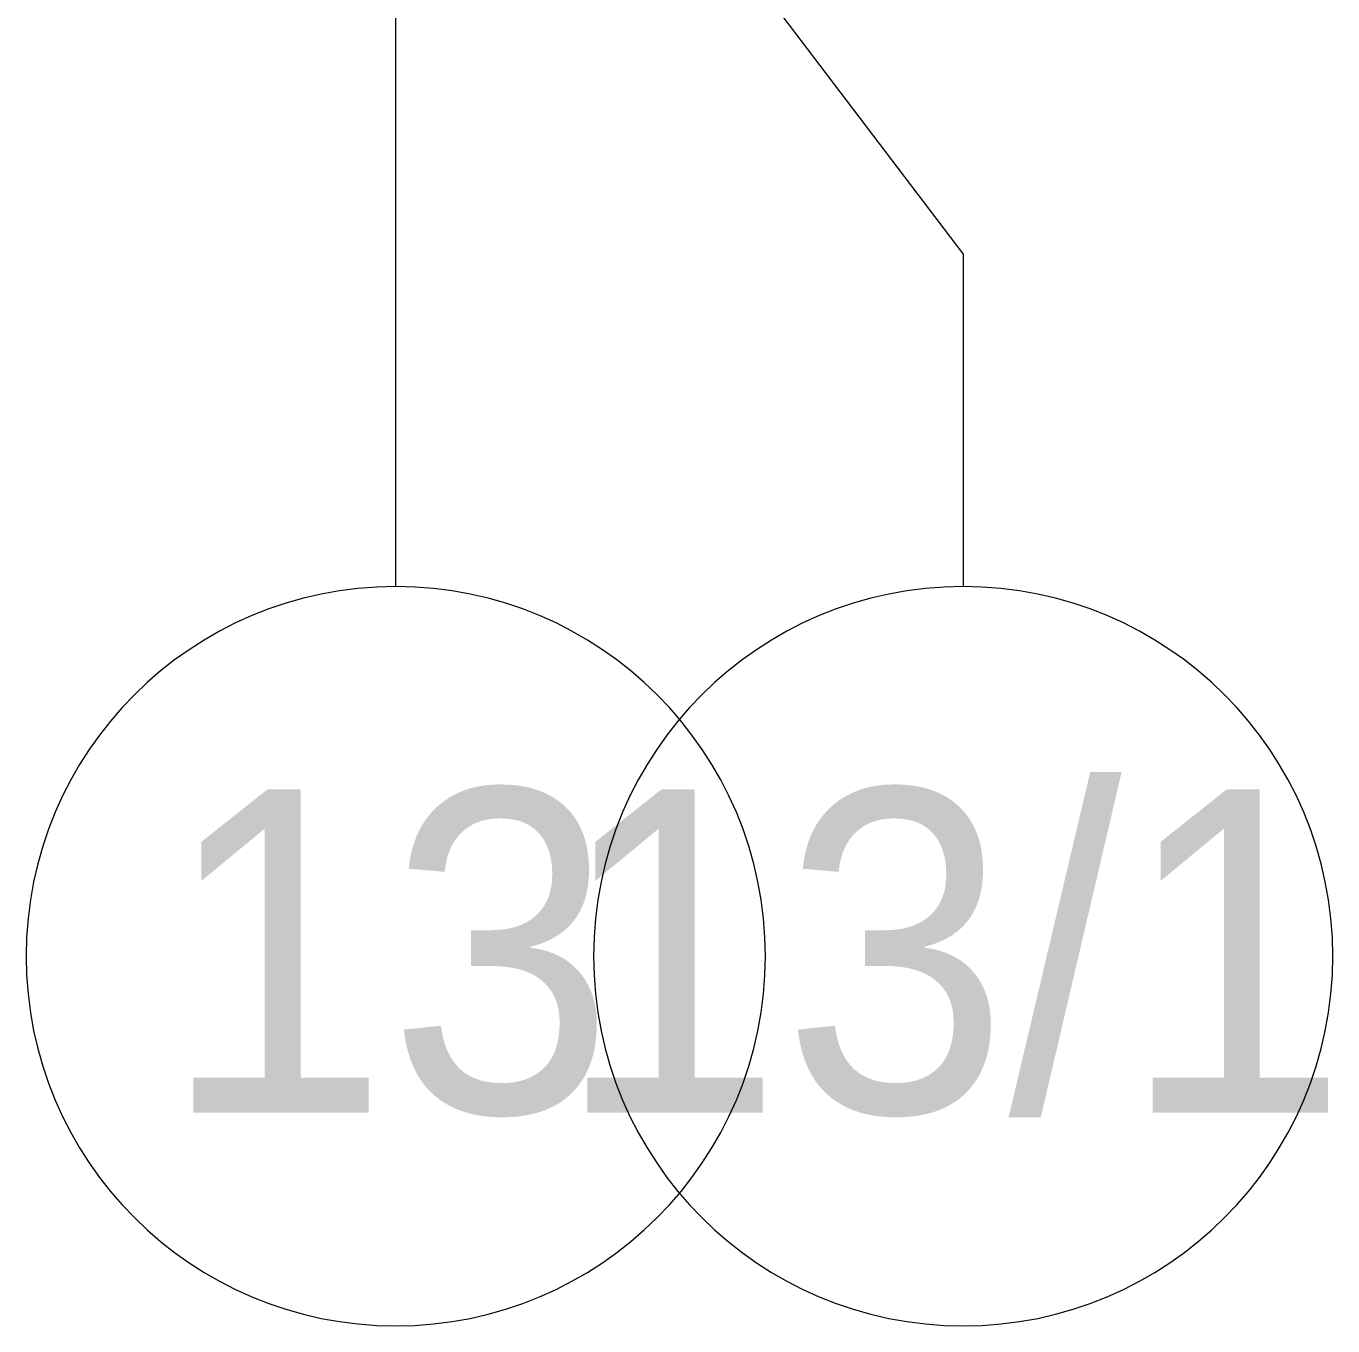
# Model space of a CAD drawing. Header units: millimetres. Extents: x -249154 to 415037, y -45458 to 354837.
# Drawn here: x 41625 to 44453, y 75680 to 78493 of the extents above; entities that cross this region are included whole.
import ezdxf

# ---------------------------------------------------------------- set-up
doc = ezdxf.new("R2010")
doc.units = ezdxf.units.MM
doc.layers.add('Оси', color=7, linetype='Continuous', lineweight=9)
doc.layers.add('Оси-1', color=7, linetype='Continuous', lineweight=20)
doc.styles.add('Arial', font='arial.ttf', dxfattribs={"width": 0.9, "height": 700})

# ---------------------------------------------------------------- blocks, each defined once
blk = doc.blocks.new('Ось сетки - D8-29747960-Объем проектирования 1 этажа')
at = {"layer": 'Оси-1'}
for start, end in [(360, 180), (180, 360)]:
    blk.add_arc((0, 0), 4, start, end, dxfattribs=at)
blk = doc.blocks.new('1floor')
at = {"layer": 'Оси'}
for p, q in [((42360, -1906.3), (42360, 3093.7)), ((43160, -623.5), (43588, -1186.8)), ((43588, -1186.8), (43588, -1906.3))]:
    blk.add_line(p, q, dxfattribs=at)
at = {"layer": 'Оси-1', "xscale": 199.9999999999999, "yscale": 199.9999999999999, "zscale": 199.9999999999999}
for p in [(42360, -2706.3), (43588, -2706.3)]:
    blk.add_blockref('Ось сетки - D8-29747960-Объем проектирования 1 этажа', p, dxfattribs=at)
at = {"layer": 'Оси', "char_height": 700, "attachment_point": 1, "style": 'Arial'}
for s, insert, width in [('13/1', (42707.5, -2345), 2121.265), ('13', (41854.8, -2345), 1212.151)]:
    blk.add_mtext(s, dxfattribs=dict(at, insert=insert, width=width))

msp = doc.modelspace()

# ---------------------------------------------------------------- block references
msp.add_blockref('1floor', (64.7, 79186.1))

doc.saveas('drawing.dxf')
